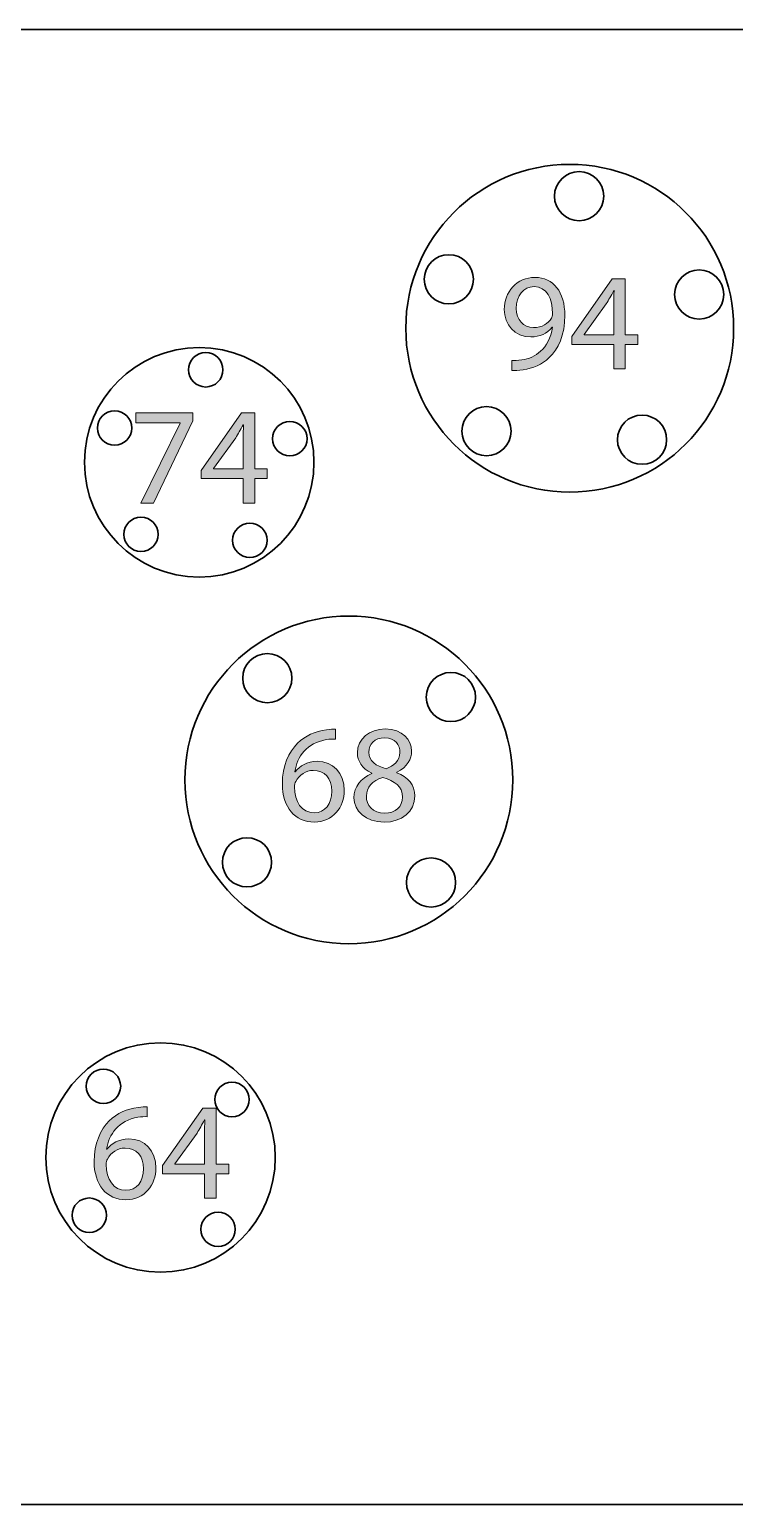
# Model space of a CAD drawing. Header units: millimetres. Extents: x 26 to 136, y -129 to -84.
# Drawn here: x 80.48 to 101.98, y -128.92 to -83.92 of the extents above; entities that cross this region are included whole.
import ezdxf

# ---------------------------------------------------------------- set-up
doc = ezdxf.new("R2010")
doc.units = ezdxf.units.MM
doc.header["$MEASUREMENT"] = 0
doc.layers.add('Layer 1', color=7, linetype='Continuous')

# ---------------------------------------------------------------- blocks, each defined once
blk = doc.blocks.new('block 3')
at = {"layer": 'Layer 1', "color": 250, "lineweight": 35}
for points in [[(101.957, -93.036), (101.957, -95.797), (99.719, -98.036), (96.957, -98.036), (94.196, -98.036), (91.957, -95.797), (91.957, -93.036), (91.957, -90.274), (94.196, -88.036), (96.957, -88.036), (99.719, -88.036), (101.957, -90.274), (101.957, -93.036)], [(96.492, -89.005), (96.492, -88.591), (96.828, -88.255), (97.242, -88.255), (97.656, -88.255), (97.992, -88.591), (97.992, -89.005), (97.992, -89.419), (97.656, -89.755), (97.242, -89.755), (96.828, -89.755), (96.492, -89.419), (96.492, -89.005)], [(92.519, -91.542), (92.519, -91.128), (92.854, -90.792), (93.269, -90.792), (93.683, -90.792), (94.019, -91.128), (94.019, -91.542), (94.019, -91.956), (93.683, -92.292), (93.269, -92.292), (92.854, -92.292), (92.519, -91.956), (92.519, -91.542)], [(100.155, -92.007), (100.155, -91.593), (100.49, -91.257), (100.905, -91.257), (101.319, -91.257), (101.655, -91.593), (101.655, -92.007), (101.655, -92.421), (101.319, -92.757), (100.905, -92.757), (100.49, -92.757), (100.155, -92.421), (100.155, -92.007)], [(93.67, -96.175), (93.67, -95.761), (94.005, -95.425), (94.42, -95.425), (94.834, -95.425), (95.17, -95.761), (95.17, -96.175), (95.17, -96.589), (94.834, -96.925), (94.42, -96.925), (94.005, -96.925), (93.67, -96.589), (93.67, -96.175)], [(98.413, -96.436), (98.413, -96.021), (98.749, -95.686), (99.163, -95.686), (99.578, -95.686), (99.913, -96.021), (99.913, -96.436), (99.913, -96.85), (99.578, -97.186), (99.163, -97.186), (98.749, -97.186), (98.413, -96.85), (98.413, -96.436)]]:
    blk.add_open_spline(points, degree=3, knots=[0, 0, 0, 0, 1, 1, 1, 2, 2, 2, 3, 3, 3, 4, 4, 4, 4], dxfattribs=at)
blk = doc.blocks.new('block 7')
at = {"layer": 'Layer 1', "color": 250, "lineweight": 35}
for points in [[(95.22, -106.815), (95.22, -109.577), (92.981, -111.815), (90.22, -111.815), (87.458, -111.815), (85.22, -109.577), (85.22, -106.815), (85.22, -104.054), (87.458, -101.815), (90.22, -101.815), (92.981, -101.815), (95.22, -104.054), (95.22, -106.815)], [(86.982, -103.709), (86.982, -103.294), (87.318, -102.959), (87.732, -102.959), (88.146, -102.959), (88.482, -103.294), (88.482, -103.709), (88.482, -104.123), (88.146, -104.459), (87.732, -104.459), (87.318, -104.459), (86.982, -104.123), (86.982, -103.709)], [(92.583, -104.287), (92.583, -103.872), (92.918, -103.537), (93.333, -103.537), (93.747, -103.537), (94.083, -103.872), (94.083, -104.287), (94.083, -104.701), (93.747, -105.037), (93.333, -105.037), (92.918, -105.037), (92.583, -104.701), (92.583, -104.287)], [(86.363, -109.329), (86.363, -108.915), (86.699, -108.579), (87.113, -108.579), (87.528, -108.579), (87.863, -108.915), (87.863, -109.329), (87.863, -109.743), (87.528, -110.079), (87.113, -110.079), (86.699, -110.079), (86.363, -109.743), (86.363, -109.329)], [(91.976, -109.945), (91.976, -109.531), (92.312, -109.195), (92.726, -109.195), (93.14, -109.195), (93.476, -109.531), (93.476, -109.945), (93.476, -110.359), (93.14, -110.695), (92.726, -110.695), (92.312, -110.695), (91.976, -110.359), (91.976, -109.945)]]:
    blk.add_open_spline(points, degree=3, knots=[0, 0, 0, 0, 1, 1, 1, 2, 2, 2, 3, 3, 3, 4, 4, 4, 4], dxfattribs=at)
blk = doc.blocks.new('block 9')
at = {"layer": 'Layer 1', "color": 250, "lineweight": 35}
for points in [[(87.976, -118.335), (87.976, -120.268), (86.409, -121.835), (84.476, -121.835), (82.543, -121.835), (80.976, -120.268), (80.976, -118.335), (80.976, -116.402), (82.543, -114.835), (84.476, -114.835), (86.409, -114.835), (87.976, -116.402), (87.976, -118.335)], [(82.21, -116.16), (82.21, -115.871), (82.445, -115.635), (82.735, -115.635), (83.025, -115.635), (83.26, -115.871), (83.26, -116.16), (83.26, -116.45), (83.025, -116.685), (82.735, -116.685), (82.445, -116.685), (82.21, -116.45), (82.21, -116.16)], [(86.13, -116.565), (86.13, -116.275), (86.365, -116.04), (86.655, -116.04), (86.945, -116.04), (87.18, -116.275), (87.18, -116.565), (87.18, -116.855), (86.945, -117.09), (86.655, -117.09), (86.365, -117.09), (86.13, -116.855), (86.13, -116.565)], [(81.777, -120.095), (81.777, -119.805), (82.012, -119.57), (82.302, -119.57), (82.592, -119.57), (82.827, -119.805), (82.827, -120.095), (82.827, -120.385), (82.592, -120.62), (82.302, -120.62), (82.012, -120.62), (81.777, -120.385), (81.777, -120.095)], [(85.706, -120.526), (85.706, -120.236), (85.941, -120.001), (86.231, -120.001), (86.521, -120.001), (86.756, -120.236), (86.756, -120.526), (86.756, -120.816), (86.521, -121.051), (86.231, -121.051), (85.941, -121.051), (85.706, -120.816), (85.706, -120.526)]]:
    blk.add_open_spline(points, degree=3, knots=[0, 0, 0, 0, 1, 1, 1, 2, 2, 2, 3, 3, 3, 4, 4, 4, 4], dxfattribs=at)
blk = doc.blocks.new('block 11')
at = {"layer": 'Layer 1', "color": 250, "lineweight": 35}
for points in [[(89.156, -97.125), (89.156, -99.058), (87.589, -100.625), (85.656, -100.625), (83.723, -100.625), (82.156, -99.058), (82.156, -97.125), (82.156, -95.192), (83.723, -93.625), (85.656, -93.625), (87.589, -93.625), (89.156, -95.192), (89.156, -97.125)], [(85.33, -94.303), (85.33, -94.014), (85.565, -93.778), (85.855, -93.778), (86.145, -93.778), (86.38, -94.014), (86.38, -94.303), (86.38, -94.593), (86.145, -94.828), (85.855, -94.828), (85.565, -94.828), (85.33, -94.593), (85.33, -94.303)], [(82.549, -96.079), (82.549, -95.789), (82.784, -95.554), (83.074, -95.554), (83.363, -95.554), (83.599, -95.789), (83.599, -96.079), (83.599, -96.369), (83.363, -96.604), (83.074, -96.604), (82.784, -96.604), (82.549, -96.369), (82.549, -96.079)], [(87.894, -96.405), (87.894, -96.115), (88.129, -95.88), (88.419, -95.88), (88.709, -95.88), (88.944, -96.115), (88.944, -96.405), (88.944, -96.695), (88.709, -96.93), (88.419, -96.93), (88.129, -96.93), (87.894, -96.695), (87.894, -96.405)], [(83.354, -99.323), (83.354, -99.033), (83.589, -98.798), (83.879, -98.798), (84.169, -98.798), (84.404, -99.033), (84.404, -99.323), (84.404, -99.613), (84.169, -99.848), (83.879, -99.848), (83.589, -99.848), (83.354, -99.613), (83.354, -99.323)], [(86.675, -99.505), (86.675, -99.215), (86.91, -98.98), (87.2, -98.98), (87.49, -98.98), (87.725, -99.215), (87.725, -99.505), (87.725, -99.795), (87.49, -100.03), (87.2, -100.03), (86.91, -100.03), (86.675, -99.795), (86.675, -99.505)]]:
    blk.add_open_spline(points, degree=3, knots=[0, 0, 0, 0, 1, 1, 1, 2, 2, 2, 3, 3, 3, 4, 4, 4, 4], dxfattribs=at)
blk = doc.blocks.new('block 13')
at = {"layer": 'Layer 1'}
h = blk.add_hatch(color=250, dxfattribs=at)
h.dxf.hatch_style = 2
edge = h.paths.add_edge_path()
edge.add_spline(control_points=[(84.065, -117.09), (83.988, -117.086), (83.891, -117.09), (83.785, -117.107), (83.202, -117.204), (82.893, -117.631), (82.829, -118.084), (82.829, -118.084), (82.842, -118.084), (82.842, -118.084), (82.973, -117.91), (83.202, -117.767), (83.506, -117.767), (83.993, -117.767), (84.335, -118.118), (84.335, -118.655), (84.335, -119.159), (83.993, -119.624), (83.421, -119.624), (82.833, -119.624), (82.449, -119.167), (82.449, -118.452), (82.449, -117.91), (82.643, -117.483), (82.914, -117.212), (83.142, -116.988), (83.447, -116.849), (83.794, -116.806), (83.904, -116.789), (83.997, -116.785), (84.065, -116.785), (84.065, -116.785), (84.065, -117.09), (84.065, -117.09)], knot_values=[0, 0, 0, 0, 1, 1, 1, 2, 2, 2, 3, 3, 3, 4, 4, 4, 5, 5, 5, 6, 6, 6, 7, 7, 7, 8, 8, 8, 9, 9, 9, 10, 10, 10, 11, 11, 11, 11], degree=3, periodic=1)
edge = h.paths.add_edge_path()
edge.add_spline(control_points=[(83.959, -118.676), (83.959, -118.283), (83.735, -118.046), (83.392, -118.046), (83.168, -118.046), (82.96, -118.186), (82.859, -118.384), (82.833, -118.427), (82.816, -118.482), (82.816, -118.549), (82.825, -119.002), (83.032, -119.336), (83.421, -119.336), (83.743, -119.336), (83.959, -119.07), (83.959, -118.676)], knot_values=[0, 0, 0, 0, 1, 1, 1, 2, 2, 2, 3, 3, 3, 4, 4, 4, 5, 5, 5, 5], degree=3, periodic=1)
h = blk.add_hatch(color=250, dxfattribs=at)
h.dxf.hatch_style = 2
h.paths.add_polyline_path([(85.818, -119.578), (85.818, -118.829), (84.54, -118.829), (84.54, -118.583), (85.767, -116.827), (86.169, -116.827), (86.169, -118.537), (86.554, -118.537), (86.554, -118.829), (86.169, -118.829), (86.169, -119.578)])
edge = h.paths.add_edge_path()
edge.add_spline(control_points=[(85.818, -118.537), (85.818, -118.537), (85.818, -117.619), (85.818, -117.619), (85.818, -117.475), (85.822, -117.331), (85.83, -117.187), (85.83, -117.187), (85.818, -117.187), (85.818, -117.187), (85.733, -117.348), (85.665, -117.466), (85.589, -117.593), (85.589, -117.593), (84.916, -118.528), (84.916, -118.528), (84.916, -118.528), (84.916, -118.537), (84.916, -118.537), (84.916, -118.537), (85.818, -118.537), (85.818, -118.537)], knot_values=[0, 0, 0, 0, 1, 1, 1, 2, 2, 2, 3, 3, 3, 4, 4, 4, 5, 5, 5, 6, 6, 6, 7, 7, 7, 7], degree=3, periodic=1)
at = {"layer": 'Layer 1', "lineweight": 0}
blk.add_lwpolyline([(85.818, -119.578), (85.818, -118.829), (84.54, -118.829), (84.54, -118.583), (85.767, -116.827), (86.169, -116.827), (86.169, -118.537), (86.554, -118.537), (86.554, -118.829), (86.169, -118.829), (86.169, -119.578), (85.818, -119.578)], dxfattribs=at)
for points, knots in [([(84.065, -117.09), (83.988, -117.086), (83.891, -117.09), (83.785, -117.107), (83.202, -117.204), (82.893, -117.631), (82.829, -118.084), (82.829, -118.084), (82.842, -118.084), (82.842, -118.084), (82.973, -117.91), (83.202, -117.767), (83.506, -117.767), (83.993, -117.767), (84.335, -118.118), (84.335, -118.655), (84.335, -119.159), (83.993, -119.624), (83.421, -119.624), (82.833, -119.624), (82.449, -119.167), (82.449, -118.452), (82.449, -117.91), (82.643, -117.483), (82.914, -117.212), (83.142, -116.988), (83.447, -116.849), (83.794, -116.806), (83.904, -116.789), (83.997, -116.785), (84.065, -116.785), (84.065, -116.785), (84.065, -117.09), (84.065, -117.09)], [0, 0, 0, 0, 1, 1, 1, 2, 2, 2, 3, 3, 3, 4, 4, 4, 5, 5, 5, 6, 6, 6, 7, 7, 7, 8, 8, 8, 9, 9, 9, 10, 10, 10, 11, 11, 11, 11]), ([(85.818, -118.537), (85.818, -118.537), (85.818, -117.619), (85.818, -117.619), (85.818, -117.475), (85.822, -117.331), (85.83, -117.187), (85.83, -117.187), (85.818, -117.187), (85.818, -117.187), (85.733, -117.348), (85.665, -117.466), (85.589, -117.593), (85.589, -117.593), (84.916, -118.528), (84.916, -118.528), (84.916, -118.528), (84.916, -118.537), (84.916, -118.537), (84.916, -118.537), (85.818, -118.537), (85.818, -118.537)], [0, 0, 0, 0, 1, 1, 1, 2, 2, 2, 3, 3, 3, 4, 4, 4, 5, 5, 5, 6, 6, 6, 7, 7, 7, 7]), ([(83.959, -118.676), (83.959, -118.283), (83.735, -118.046), (83.392, -118.046), (83.168, -118.046), (82.96, -118.186), (82.859, -118.384), (82.833, -118.427), (82.816, -118.482), (82.816, -118.549), (82.825, -119.002), (83.032, -119.336), (83.421, -119.336), (83.743, -119.336), (83.959, -119.07), (83.959, -118.676)], [0, 0, 0, 0, 1, 1, 1, 2, 2, 2, 3, 3, 3, 4, 4, 4, 5, 5, 5, 5])]:
    blk.add_open_spline(points, degree=3, knots=knots, dxfattribs=at)
blk = doc.blocks.new('block 15')
at = {"layer": 'Layer 1'}
h = blk.add_hatch(color=250, dxfattribs=at)
h.dxf.hatch_style = 2
h.paths.add_polyline_path([(85.46, -95.617), (85.46, -95.863), (84.263, -98.368), (83.877, -98.368), (85.071, -95.935), (85.071, -95.926), (83.725, -95.926), (83.725, -95.617)])
h = blk.add_hatch(color=250, dxfattribs=at)
h.dxf.hatch_style = 2
h.paths.add_polyline_path([(86.997, -98.368), (86.997, -97.619), (85.719, -97.619), (85.719, -97.373), (86.946, -95.617), (87.348, -95.617), (87.348, -97.327), (87.733, -97.327), (87.733, -97.619), (87.348, -97.619), (87.348, -98.368)])
edge = h.paths.add_edge_path()
edge.add_spline(control_points=[(86.997, -97.327), (86.997, -97.327), (86.997, -96.409), (86.997, -96.409), (86.997, -96.265), (87.001, -96.121), (87.01, -95.977), (87.01, -95.977), (86.997, -95.977), (86.997, -95.977), (86.912, -96.138), (86.844, -96.256), (86.768, -96.383), (86.768, -96.383), (86.096, -97.318), (86.096, -97.318), (86.096, -97.318), (86.096, -97.327), (86.096, -97.327), (86.096, -97.327), (86.997, -97.327), (86.997, -97.327)], knot_values=[0, 0, 0, 0, 1, 1, 1, 2, 2, 2, 3, 3, 3, 4, 4, 4, 5, 5, 5, 6, 6, 6, 7, 7, 7, 7], degree=3, periodic=1)
at = {"layer": 'Layer 1', "lineweight": 0}
for points in [[(85.46, -95.617), (85.46, -95.863), (84.263, -98.368), (83.877, -98.368), (85.071, -95.935), (85.071, -95.926), (83.725, -95.926), (83.725, -95.617), (85.46, -95.617)], [(86.997, -98.368), (86.997, -97.619), (85.719, -97.619), (85.719, -97.373), (86.946, -95.617), (87.348, -95.617), (87.348, -97.327), (87.733, -97.327), (87.733, -97.619), (87.348, -97.619), (87.348, -98.368), (86.997, -98.368)]]:
    blk.add_lwpolyline(points, dxfattribs=at)
blk.add_open_spline([(86.997, -97.327), (86.997, -97.327), (86.997, -96.409), (86.997, -96.409), (86.997, -96.265), (87.001, -96.121), (87.01, -95.977), (87.01, -95.977), (86.997, -95.977), (86.997, -95.977), (86.912, -96.138), (86.844, -96.256), (86.768, -96.383), (86.768, -96.383), (86.096, -97.318), (86.096, -97.318), (86.096, -97.318), (86.096, -97.327), (86.096, -97.327), (86.096, -97.327), (86.997, -97.327), (86.997, -97.327)], degree=3, knots=[0, 0, 0, 0, 1, 1, 1, 2, 2, 2, 3, 3, 3, 4, 4, 4, 5, 5, 5, 6, 6, 6, 7, 7, 7, 7], dxfattribs=at)
blk = doc.blocks.new('block 16')
at = {"layer": 'Layer 1'}
h = blk.add_hatch(color=250, dxfattribs=at)
h.dxf.hatch_style = 2
edge = h.paths.add_edge_path()
edge.add_spline(control_points=[(95.192, -94.016), (95.272, -94.024), (95.365, -94.016), (95.492, -94.003), (95.708, -93.974), (95.911, -93.885), (96.068, -93.737), (96.25, -93.572), (96.381, -93.331), (96.432, -93.005), (96.432, -93.005), (96.419, -93.005), (96.419, -93.005), (96.267, -93.191), (96.047, -93.301), (95.772, -93.301), (95.277, -93.301), (94.959, -92.929), (94.959, -92.459), (94.959, -91.939), (95.336, -91.482), (95.899, -91.482), (96.461, -91.482), (96.808, -91.939), (96.808, -92.641), (96.808, -93.246), (96.605, -93.669), (96.334, -93.931), (96.123, -94.139), (95.831, -94.266), (95.535, -94.299), (95.399, -94.321), (95.281, -94.325), (95.192, -94.321), (95.192, -94.321), (95.192, -94.016), (95.192, -94.016)], knot_values=[0, 0, 0, 0, 1, 1, 1, 2, 2, 2, 3, 3, 3, 4, 4, 4, 5, 5, 5, 6, 6, 6, 7, 7, 7, 8, 8, 8, 9, 9, 9, 10, 10, 10, 11, 11, 11, 12, 12, 12, 12], degree=3, periodic=1)
edge = h.paths.add_edge_path()
edge.add_spline(control_points=[(95.327, -92.434), (95.327, -92.776), (95.535, -93.017), (95.856, -93.017), (96.106, -93.017), (96.3, -92.895), (96.398, -92.73), (96.419, -92.696), (96.432, -92.654), (96.432, -92.594), (96.432, -92.125), (96.258, -91.765), (95.869, -91.765), (95.552, -91.765), (95.327, -92.044), (95.327, -92.434)], knot_values=[0, 0, 0, 0, 1, 1, 1, 2, 2, 2, 3, 3, 3, 4, 4, 4, 5, 5, 5, 5], degree=3, periodic=1)
h = blk.add_hatch(color=250, dxfattribs=at)
h.dxf.hatch_style = 2
h.paths.add_polyline_path([(98.299, -94.278), (98.299, -93.529), (97.021, -93.529), (97.021, -93.284), (98.248, -91.528), (98.65, -91.528), (98.65, -93.238), (99.035, -93.238), (99.035, -93.529), (98.65, -93.529), (98.65, -94.278)])
edge = h.paths.add_edge_path()
edge.add_spline(control_points=[(98.299, -93.238), (98.299, -93.238), (98.299, -92.319), (98.299, -92.319), (98.299, -92.175), (98.303, -92.032), (98.311, -91.888), (98.311, -91.888), (98.299, -91.888), (98.299, -91.888), (98.214, -92.049), (98.146, -92.167), (98.07, -92.294), (98.07, -92.294), (97.398, -93.229), (97.398, -93.229), (97.398, -93.229), (97.398, -93.238), (97.398, -93.238), (97.398, -93.238), (98.299, -93.238), (98.299, -93.238)], knot_values=[0, 0, 0, 0, 1, 1, 1, 2, 2, 2, 3, 3, 3, 4, 4, 4, 5, 5, 5, 6, 6, 6, 7, 7, 7, 7], degree=3, periodic=1)
at = {"layer": 'Layer 1', "lineweight": 0}
blk.add_lwpolyline([(98.299, -94.278), (98.299, -93.529), (97.021, -93.529), (97.021, -93.284), (98.248, -91.528), (98.65, -91.528), (98.65, -93.238), (99.035, -93.238), (99.035, -93.529), (98.65, -93.529), (98.65, -94.278), (98.299, -94.278)], dxfattribs=at)
for points, knots in [([(95.192, -94.016), (95.272, -94.024), (95.365, -94.016), (95.492, -94.003), (95.708, -93.974), (95.911, -93.885), (96.068, -93.737), (96.25, -93.572), (96.381, -93.331), (96.432, -93.005), (96.432, -93.005), (96.419, -93.005), (96.419, -93.005), (96.267, -93.191), (96.047, -93.301), (95.772, -93.301), (95.277, -93.301), (94.959, -92.929), (94.959, -92.459), (94.959, -91.939), (95.336, -91.482), (95.899, -91.482), (96.461, -91.482), (96.808, -91.939), (96.808, -92.641), (96.808, -93.246), (96.605, -93.669), (96.334, -93.931), (96.123, -94.139), (95.831, -94.266), (95.535, -94.299), (95.399, -94.321), (95.281, -94.325), (95.192, -94.321), (95.192, -94.321), (95.192, -94.016), (95.192, -94.016)], [0, 0, 0, 0, 1, 1, 1, 2, 2, 2, 3, 3, 3, 4, 4, 4, 5, 5, 5, 6, 6, 6, 7, 7, 7, 8, 8, 8, 9, 9, 9, 10, 10, 10, 11, 11, 11, 12, 12, 12, 12]), ([(95.327, -92.434), (95.327, -92.776), (95.535, -93.017), (95.856, -93.017), (96.106, -93.017), (96.3, -92.895), (96.398, -92.73), (96.419, -92.696), (96.432, -92.654), (96.432, -92.594), (96.432, -92.125), (96.258, -91.765), (95.869, -91.765), (95.552, -91.765), (95.327, -92.044), (95.327, -92.434)], [0, 0, 0, 0, 1, 1, 1, 2, 2, 2, 3, 3, 3, 4, 4, 4, 5, 5, 5, 5]), ([(98.299, -93.238), (98.299, -93.238), (98.299, -92.319), (98.299, -92.319), (98.299, -92.175), (98.303, -92.032), (98.311, -91.888), (98.311, -91.888), (98.299, -91.888), (98.299, -91.888), (98.214, -92.049), (98.146, -92.167), (98.07, -92.294), (98.07, -92.294), (97.398, -93.229), (97.398, -93.229), (97.398, -93.229), (97.398, -93.238), (97.398, -93.238), (97.398, -93.238), (98.299, -93.238), (98.299, -93.238)], [0, 0, 0, 0, 1, 1, 1, 2, 2, 2, 3, 3, 3, 4, 4, 4, 5, 5, 5, 6, 6, 6, 7, 7, 7, 7])]:
    blk.add_open_spline(points, degree=3, knots=knots, dxfattribs=at)
blk = doc.blocks.new('block 20')
at = {"layer": 'Layer 1'}
h = blk.add_hatch(color=250, dxfattribs=at)
h.dxf.hatch_style = 2
edge = h.paths.add_edge_path()
edge.add_spline(control_points=[(89.808, -105.57), (89.732, -105.566), (89.634, -105.57), (89.529, -105.587), (88.945, -105.684), (88.636, -106.111), (88.573, -106.564), (88.573, -106.564), (88.585, -106.564), (88.585, -106.564), (88.716, -106.391), (88.945, -106.247), (89.25, -106.247), (89.736, -106.247), (90.079, -106.598), (90.079, -107.135), (90.079, -107.639), (89.736, -108.104), (89.165, -108.104), (88.577, -108.104), (88.192, -107.647), (88.192, -106.932), (88.192, -106.391), (88.386, -105.963), (88.657, -105.693), (88.886, -105.468), (89.19, -105.329), (89.537, -105.286), (89.647, -105.269), (89.74, -105.265), (89.808, -105.265), (89.808, -105.265), (89.808, -105.57), (89.808, -105.57)], knot_values=[0, 0, 0, 0, 1, 1, 1, 2, 2, 2, 3, 3, 3, 4, 4, 4, 5, 5, 5, 6, 6, 6, 7, 7, 7, 8, 8, 8, 9, 9, 9, 10, 10, 10, 11, 11, 11, 11], degree=3, periodic=1)
edge = h.paths.add_edge_path()
edge.add_spline(control_points=[(89.702, -107.156), (89.702, -106.763), (89.478, -106.526), (89.135, -106.526), (88.911, -106.526), (88.704, -106.666), (88.602, -106.864), (88.577, -106.907), (88.56, -106.962), (88.56, -107.029), (88.568, -107.482), (88.775, -107.817), (89.165, -107.817), (89.487, -107.817), (89.702, -107.55), (89.702, -107.156)], knot_values=[0, 0, 0, 0, 1, 1, 1, 2, 2, 2, 3, 3, 3, 4, 4, 4, 5, 5, 5, 5], degree=3, periodic=1)
h = blk.add_hatch(color=250, dxfattribs=at)
h.dxf.hatch_style = 2
edge = h.paths.add_edge_path()
edge.add_spline(control_points=[(90.376, -107.36), (90.376, -107.013), (90.583, -106.767), (90.922, -106.623), (90.922, -106.623), (90.918, -106.611), (90.918, -106.611), (90.613, -106.467), (90.482, -106.23), (90.482, -105.993), (90.482, -105.557), (90.85, -105.261), (91.332, -105.261), (91.865, -105.261), (92.132, -105.595), (92.132, -105.938), (92.132, -106.171), (92.018, -106.42), (91.679, -106.581), (91.679, -106.581), (91.679, -106.594), (91.679, -106.594), (92.022, -106.729), (92.234, -106.97), (92.234, -107.305), (92.234, -107.783), (91.823, -108.104), (91.299, -108.104), (90.723, -108.104), (90.376, -107.762), (90.376, -107.36)], knot_values=[0, 0, 0, 0, 1, 1, 1, 2, 2, 2, 3, 3, 3, 4, 4, 4, 5, 5, 5, 6, 6, 6, 7, 7, 7, 8, 8, 8, 9, 9, 9, 10, 10, 10, 10], degree=3, periodic=1)
edge = h.paths.add_edge_path()
edge.add_spline(control_points=[(91.857, -107.343), (91.857, -107.008), (91.624, -106.848), (91.252, -106.742), (90.93, -106.835), (90.757, -107.047), (90.757, -107.309), (90.744, -107.588), (90.956, -107.833), (91.307, -107.833), (91.641, -107.833), (91.857, -107.626), (91.857, -107.343)], knot_values=[0, 0, 0, 0, 1, 1, 1, 2, 2, 2, 3, 3, 3, 4, 4, 4, 4], degree=3, periodic=1)
edge = h.paths.add_edge_path()
edge.add_spline(control_points=[(90.833, -105.968), (90.833, -106.243), (91.041, -106.391), (91.358, -106.475), (91.595, -106.395), (91.777, -106.226), (91.777, -105.976), (91.777, -105.756), (91.646, -105.528), (91.311, -105.528), (91.002, -105.528), (90.833, -105.731), (90.833, -105.968)], knot_values=[0, 0, 0, 0, 1, 1, 1, 2, 2, 2, 3, 3, 3, 4, 4, 4, 4], degree=3, periodic=1)
at = {"layer": 'Layer 1', "lineweight": 0}
for points, knots in [([(89.808, -105.57), (89.732, -105.566), (89.634, -105.57), (89.529, -105.587), (88.945, -105.684), (88.636, -106.111), (88.573, -106.564), (88.573, -106.564), (88.585, -106.564), (88.585, -106.564), (88.716, -106.391), (88.945, -106.247), (89.25, -106.247), (89.736, -106.247), (90.079, -106.598), (90.079, -107.135), (90.079, -107.639), (89.736, -108.104), (89.165, -108.104), (88.577, -108.104), (88.192, -107.647), (88.192, -106.932), (88.192, -106.391), (88.386, -105.963), (88.657, -105.693), (88.886, -105.468), (89.19, -105.329), (89.537, -105.286), (89.647, -105.269), (89.74, -105.265), (89.808, -105.265), (89.808, -105.265), (89.808, -105.57), (89.808, -105.57)], [0, 0, 0, 0, 1, 1, 1, 2, 2, 2, 3, 3, 3, 4, 4, 4, 5, 5, 5, 6, 6, 6, 7, 7, 7, 8, 8, 8, 9, 9, 9, 10, 10, 10, 11, 11, 11, 11]), ([(90.376, -107.36), (90.376, -107.013), (90.583, -106.767), (90.922, -106.623), (90.922, -106.623), (90.918, -106.611), (90.918, -106.611), (90.613, -106.467), (90.482, -106.23), (90.482, -105.993), (90.482, -105.557), (90.85, -105.261), (91.332, -105.261), (91.865, -105.261), (92.132, -105.595), (92.132, -105.938), (92.132, -106.171), (92.018, -106.42), (91.679, -106.581), (91.679, -106.581), (91.679, -106.594), (91.679, -106.594), (92.022, -106.729), (92.234, -106.97), (92.234, -107.305), (92.234, -107.783), (91.823, -108.104), (91.299, -108.104), (90.723, -108.104), (90.376, -107.762), (90.376, -107.36)], [0, 0, 0, 0, 1, 1, 1, 2, 2, 2, 3, 3, 3, 4, 4, 4, 5, 5, 5, 6, 6, 6, 7, 7, 7, 8, 8, 8, 9, 9, 9, 10, 10, 10, 10]), ([(90.833, -105.968), (90.833, -106.243), (91.041, -106.391), (91.358, -106.475), (91.595, -106.395), (91.777, -106.226), (91.777, -105.976), (91.777, -105.756), (91.646, -105.528), (91.311, -105.528), (91.002, -105.528), (90.833, -105.731), (90.833, -105.968)], [0, 0, 0, 0, 1, 1, 1, 2, 2, 2, 3, 3, 3, 4, 4, 4, 4]), ([(89.702, -107.156), (89.702, -106.763), (89.478, -106.526), (89.135, -106.526), (88.911, -106.526), (88.704, -106.666), (88.602, -106.864), (88.577, -106.907), (88.56, -106.962), (88.56, -107.029), (88.568, -107.482), (88.775, -107.817), (89.165, -107.817), (89.487, -107.817), (89.702, -107.55), (89.702, -107.156)], [0, 0, 0, 0, 1, 1, 1, 2, 2, 2, 3, 3, 3, 4, 4, 4, 5, 5, 5, 5]), ([(91.857, -107.343), (91.857, -107.008), (91.624, -106.848), (91.252, -106.742), (90.93, -106.835), (90.757, -107.047), (90.757, -107.309), (90.744, -107.588), (90.956, -107.833), (91.307, -107.833), (91.641, -107.833), (91.857, -107.626), (91.857, -107.343)], [0, 0, 0, 0, 1, 1, 1, 2, 2, 2, 3, 3, 3, 4, 4, 4, 4])]:
    blk.add_open_spline(points, degree=3, knots=knots, dxfattribs=at)

msp = doc.modelspace()

# ---------------------------------------------------------------- linework, layer by layer
at = {"layer": 'Layer 1', "color": 250, "lineweight": 35}
msp.add_open_spline([(132.863, -128.921), (132.863, -128.921), (28.863, -128.921), (28.863, -128.921), (27.206, -128.921), (25.863, -127.578), (25.863, -125.921), (25.863, -125.921), (25.863, -86.921), (25.863, -86.921), (25.863, -85.264), (27.206, -83.921), (28.863, -83.921), (28.863, -83.921), (132.863, -83.921), (132.863, -83.921), (134.52, -83.921), (135.863, -85.264), (135.863, -86.921), (135.863, -86.921), (135.863, -125.921), (135.863, -125.921), (135.863, -127.578), (134.52, -128.921), (132.863, -128.921)], degree=3, knots=[0, 0, 0, 0, 1, 1, 1, 2, 2, 2, 3, 3, 3, 4, 4, 4, 5, 5, 5, 6, 6, 6, 7, 7, 7, 8, 8, 8, 8], dxfattribs=at)

# ---------------------------------------------------------------- block references
at = {"layer": 'Layer 1'}
for name in ['block 3', 'block 16', 'block 11', 'block 15', 'block 7', 'block 20', 'block 9', 'block 13']:
    msp.add_blockref(name, (0, 0), dxfattribs=at)

doc.saveas('drawing.dxf')
